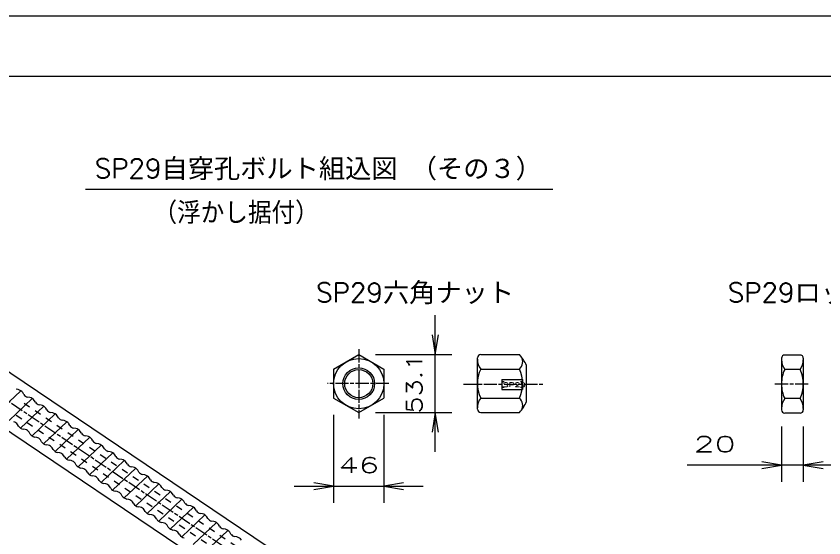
# Model space of a CAD drawing. Units: millimetres at full size. Extents: x -55 to 1935, y -55 to 1395.
# Drawn here: x 805 to 1544, y 917 to 1395 of the extents above; entities that cross this region are included whole.
import ezdxf
from ezdxf.enums import TextEntityAlignment as Align

# ---------------------------------------------------------------- set-up
doc = ezdxf.new("R2010")
doc.units = ezdxf.units.MM
for name, pattern in [('CHAIN', [18.5, 12, -1.5, 3.5, -1.5]), ('CHAIN_DOUBLE_DASH', [23.5, 12, -1.5, 3.5, -1.5, 3.5, -1.5]), ('DASHED_SPACED', [12, 6, -6])]:
    doc.linetypes.add(name, pattern=pattern)
for name, color, linetype, lineweight in [('1 外形線', 7, 'Continuous', 25), ('2 細い実線', 3, 'Continuous', 25), ('3 隠れ線', 2, 'DASHED_SPACED', 25), ('4 中心線', 1, 'CHAIN', 25), ('5 想像線', 6, 'CHAIN_DOUBLE_DASH', 25), ('6 寸法線', 4, 'Continuous', 25), ('7 枠・タイトル', 7, 'Continuous', 25), ('DEFPOINTS_2', 7, 'Continuous', 25)]:
    doc.layers.add(name, color=color, linetype=linetype, lineweight=lineweight)
doc.styles.add('simplex.shx', font='')
doc.styles.get('simplex.shx').set_extended_font_data('simplex.shx')

# ---------------------------------------------------------------- blocks, each defined once
blk = doc.blocks.new('open_arrow')
at = {"color": 0, "linetype": 'Continuous', "lineweight": -2}
blk.add_lwpolyline([(7.5, 1.25), (0, 0), (7.5, -1.25)], dxfattribs=at)

msp = doc.modelspace()

# ---------------------------------------------------------------- linework, layer by layer
at = {"layer": '1 外形線'}
for p, q in [((682.437, 1147.646), (1047.2, 901.611)), ((659.882, 1108.58), (1022.036, 864.304)), ((1095.696, 1071.792), (1118.696, 1085.071)), ((1118.696, 1085.071), (1141.696, 1071.792)), ((1227.275, 1035.062), (1227.275, 1082.162)), ((1230.275, 1085.162), (1265.775, 1085.162)), ((1505.494, 1081.722), (1505.494, 1034.622)), ((1522.494, 1084.722), (1508.494, 1084.722)), ((1525.494, 1081.722), (1525.494, 1034.622)), ((1095.696, 1071.792), (1095.696, 1045.25)), ((1141.696, 1071.792), (1141.696, 1045.25)), ((1230.275, 1071.887), (1265.775, 1071.887)), ((1272.275, 1042.067), (1272.275, 1075.156)), ((1522.494, 1071.447), (1508.494, 1071.447)), ((1249.621, 1062.233), (1268.621, 1062.233)), ((1249.621, 1062.233), (1249.621, 1053.233)), ((1268.621, 1062.233), (1268.621, 1053.233)), ((788.237, 1031.952), (809.438, 1052.029)), ((807.142, 1053.036), (805.219, 1053.349)), ((812.242, 1048.612), (811.232, 1050.277)), ((1249.621, 1053.233), (1268.621, 1053.233)), ((798.765, 1024.85), (819.967, 1044.927)), ((817.671, 1045.934), (815.748, 1046.247)), ((822.771, 1041.51), (821.761, 1043.175)), ((1095.696, 1045.25), (1118.696, 1031.971)), ((1118.696, 1031.971), (1141.696, 1045.25)), ((1230.275, 1045.337), (1265.775, 1045.337)), ((1522.494, 1044.897), (1508.494, 1044.897)), ((809.294, 1017.749), (830.496, 1037.825)), ((828.199, 1038.833), (826.277, 1039.145)), ((833.3, 1034.408), (832.29, 1036.074)), ((819.823, 1010.647), (841.024, 1030.724)), ((838.728, 1031.731), (836.805, 1032.043)), ((843.828, 1027.306), (842.818, 1028.972)), ((1230.275, 1032.062), (1265.775, 1032.062)), ((1522.494, 1031.622), (1508.494, 1031.622)), ((807.5, 1019.5), (806.49, 1021.166)), ((830.352, 1003.545), (851.553, 1023.622)), ((849.257, 1024.629), (847.334, 1024.942)), ((854.357, 1020.205), (853.347, 1021.87)), ((813.513, 1016.429), (811.59, 1016.742)), ((818.029, 1012.399), (817.019, 1014.064)), ((840.881, 996.443), (862.082, 1016.52)), ((859.786, 1017.527), (857.863, 1017.84)), ((864.886, 1013.103), (863.876, 1014.769)), ((824.042, 1009.327), (822.119, 1009.64)), ((828.558, 1005.297), (827.548, 1006.963)), ((851.409, 989.342), (872.611, 1009.418)), ((870.315, 1010.426), (868.392, 1010.738)), ((875.415, 1006.001), (874.405, 1007.667)), ((834.571, 1002.225), (832.648, 1002.538)), ((839.087, 998.195), (838.076, 999.861)), ((861.938, 982.24), (883.139, 1002.317)), ((880.843, 1003.324), (878.921, 1003.636)), ((885.943, 998.9), (884.933, 1000.565)), ((845.099, 995.124), (843.177, 995.436)), ((849.615, 991.093), (848.605, 992.759)), ((872.467, 975.138), (893.668, 995.215)), ((891.372, 996.222), (889.449, 996.535)), ((896.472, 991.798), (895.462, 993.463)), ((855.628, 988.022), (853.705, 988.335)), ((860.144, 983.992), (859.134, 985.657)), ((882.996, 968.037), (904.197, 988.113)), ((901.901, 989.12), (899.978, 989.433)), ((907.001, 984.696), (905.991, 986.362)), ((866.157, 980.92), (864.234, 981.233)), ((870.673, 976.89), (869.663, 978.556)), ((893.524, 960.935), (914.726, 981.011)), ((912.43, 982.019), (910.507, 982.331)), ((917.53, 977.594), (916.52, 979.26)), ((876.686, 973.818), (874.763, 974.131)), ((881.202, 969.788), (880.192, 971.454)), ((904.053, 953.833), (925.255, 973.91)), ((922.958, 974.917), (921.036, 975.229)), ((928.059, 970.493), (927.049, 972.158)), ((887.215, 966.717), (885.292, 967.029)), ((891.731, 962.686), (890.72, 964.352)), ((914.582, 946.731), (935.783, 966.808)), ((933.487, 967.815), (931.564, 968.128)), ((938.587, 963.391), (937.577, 965.056)), ((944.016, 960.713), (942.093, 961.026)), ((897.743, 959.615), (895.821, 959.928)), ((902.259, 955.585), (901.249, 957.25)), ((925.111, 939.63), (946.312, 959.706)), ((949.116, 956.289), (948.106, 957.955)), ((954.545, 953.612), (952.622, 953.924)), ((908.272, 952.513), (906.349, 952.826)), ((912.788, 948.483), (911.778, 950.149)), ((935.64, 932.528), (956.841, 952.605)), ((959.645, 949.187), (958.635, 950.853)), ((965.074, 946.51), (963.151, 946.823)), ((918.801, 945.412), (916.878, 945.724)), ((923.317, 941.381), (922.307, 943.047)), ((929.33, 938.31), (927.407, 938.622)), ((946.168, 925.426), (967.37, 945.503)), ((970.174, 942.086), (969.164, 943.751)), ((975.602, 939.408), (973.68, 939.721)), ((933.846, 934.28), (932.836, 935.945)), ((939.858, 931.208), (937.936, 931.521)), ((956.697, 918.324), (977.898, 938.401)), ((967.226, 911.223), (988.427, 931.299)), ((980.702, 934.984), (979.692, 936.649)), ((986.131, 932.306), (984.208, 932.619)), ((944.374, 927.178), (943.364, 928.843)), ((950.387, 924.106), (948.464, 924.419)), ((977.755, 904.121), (998.956, 924.198)), ((991.231, 927.882), (990.221, 929.548)), ((996.66, 925.205), (994.737, 925.517)), ((954.903, 920.076), (953.893, 921.742)), ((1001.76, 920.78), (1000.75, 922.446)), ((1007.189, 918.103), (1005.266, 918.416))]:
    msp.add_line(p, q, dxfattribs=at)
for radius in [22.993, 12.85]:
    msp.add_circle((1118.696, 1058.521), radius, dxfattribs=at)
for centre, radius, start, end in [((1230.275, 1082.162), 3, 90, 180), ((1242.275, 1080.887), 15, 180, 216.8699), ((1235.857, 1058.612), 40, 24.43173, 41.58647), ((1259.913, 1078.524), 8.855, 311.44966, 30.68165), ((1508.494, 1081.722), 3, 90, 180), ((1520.494, 1080.447), 15, 180, 216.8699), ((1522.494, 1081.722), 3, 0, 90), ((1510.494, 1080.447), 15, 323.1301, 0), ((1258.146, 1058.612), 30.871, 154.53143, 205.46857), ((1237.904, 1058.612), 30.871, 334.53143, 25.46857), ((1536.365, 1058.172), 30.871, 154.53143, 180), ((1494.623, 1058.172), 30.871, 0, 25.46857), ((1536.365, 1058.172), 30.871, 180, 205.46857), ((1494.623, 1058.172), 30.871, 334.53143, 0), ((805.524, 1046.226), 7, 35.36613, 76.63387), ((817.135, 1052.084), 6, 215.36383, 256.63395), ((816.052, 1039.124), 7, 35.36613, 76.63387), ((1242.275, 1036.337), 15, 143.1301, 180), ((1259.913, 1038.699), 8.855, 329.31797, 48.55029), ((1235.857, 1058.612), 40, 318.41353, 335.56827), ((1520.494, 1035.897), 15, 143.1301, 180), ((1510.494, 1035.897), 15, 0, 36.8699), ((827.664, 1044.983), 6, 215.36383, 256.63395), ((826.581, 1032.022), 7, 35.36613, 76.63387), ((1230.275, 1035.062), 3, 180, 270), ((838.192, 1037.881), 6, 215.36383, 256.63395), ((837.11, 1024.92), 7, 35.36613, 76.63387), ((848.721, 1030.779), 6, 215.36383, 256.63395), ((1508.494, 1034.622), 3, 180, 270), ((1522.494, 1034.622), 3, 270, 0), ((801.597, 1017.693), 6, 35.36605, 76.63008), ((847.639, 1017.819), 7, 35.36613, 76.63387), ((859.25, 1023.677), 6, 215.36383, 256.63395), ((813.209, 1023.552), 7, 215.36613, 256.63387), ((812.126, 1010.592), 6, 35.36605, 76.63008), ((858.168, 1010.717), 7, 35.36613, 76.63387), ((869.779, 1016.576), 6, 215.36383, 256.63395), ((823.737, 1016.45), 7, 215.36613, 256.63387), ((822.655, 1003.49), 6, 35.36605, 76.63008), ((834.266, 1009.348), 7, 215.36613, 256.63387), ((868.696, 1003.615), 7, 35.36613, 76.63387), ((880.308, 1009.474), 6, 215.36383, 256.63395), ((833.184, 996.388), 6, 35.36605, 76.63008), ((844.795, 1002.247), 7, 215.36613, 256.63387), ((879.225, 996.513), 7, 35.36613, 76.63387), ((890.836, 1002.372), 6, 215.36383, 256.63395), ((843.712, 989.286), 6, 35.36605, 76.63008), ((855.324, 995.145), 7, 215.36613, 256.63387), ((889.754, 989.412), 7, 35.36613, 76.63387), ((901.365, 995.27), 6, 215.36383, 256.63395), ((854.241, 982.185), 6, 35.36605, 76.63008), ((865.852, 988.043), 7, 215.36613, 256.63387), ((900.283, 982.31), 7, 35.36613, 76.63387), ((911.894, 988.169), 6, 215.36383, 256.63395), ((864.77, 975.083), 6, 35.36605, 76.63008), ((876.381, 980.942), 7, 215.36613, 256.63387), ((910.811, 975.208), 7, 35.36613, 76.63387), ((922.423, 981.067), 6, 215.36383, 256.63395), ((875.299, 967.981), 6, 35.36605, 76.63008), ((886.91, 973.84), 7, 215.36613, 256.63387), ((921.34, 968.106), 7, 35.36613, 76.63387), ((932.951, 973.965), 6, 215.36383, 256.63395), ((885.828, 960.879), 6, 35.36605, 76.63008), ((897.439, 966.738), 7, 215.36613, 256.63387), ((931.869, 961.005), 7, 35.36613, 76.63387), ((943.48, 966.863), 6, 215.36383, 256.63395), ((896.356, 953.778), 6, 35.36605, 76.63008), ((907.968, 959.636), 7, 215.36613, 256.63387), ((942.398, 953.903), 7, 35.36613, 76.63387), ((954.009, 959.762), 6, 215.36383, 256.63395), ((952.927, 946.801), 7, 35.36613, 76.63387), ((906.885, 946.676), 6, 35.36605, 76.63008), ((918.496, 952.535), 7, 215.36613, 256.63387), ((964.538, 952.66), 6, 215.36383, 256.63395), ((963.455, 939.7), 7, 35.36613, 76.63387), ((917.414, 939.574), 6, 35.36605, 76.63008), ((929.025, 945.433), 7, 215.36613, 256.63387), ((975.067, 945.558), 6, 215.36383, 256.63395), ((973.984, 932.598), 7, 35.36613, 76.63387), ((927.943, 932.472), 6, 35.36605, 76.63008), ((939.554, 938.331), 7, 215.36613, 256.63387), ((938.471, 925.371), 6, 35.36605, 76.63008), ((985.595, 938.456), 6, 215.36383, 256.63395), ((984.513, 925.496), 7, 35.36613, 76.63387), ((950.083, 931.229), 7, 215.36613, 256.63387), ((949, 918.269), 6, 35.36605, 76.63008), ((996.124, 931.355), 6, 215.36383, 256.63395), ((995.042, 918.394), 7, 35.36613, 76.63387), ((960.611, 924.128), 7, 215.36613, 256.63387), ((1006.653, 924.253), 6, 215.36383, 256.63395), ((1005.57, 911.293), 7, 35.36613, 76.63387)]:
    msp.add_arc(centre, radius, start, end, dxfattribs=at)
at = {"layer": '2 細い実線'}
msp.add_circle((1118.696, 1058.521), 14.5, dxfattribs=at)
at = {"layer": '3 隠れ線'}
for p, q in [((812.572, 1040.569), (1272.223, 730.531)), ((805.303, 1029.792), (1264.954, 719.753))]:
    msp.add_line(p, q, dxfattribs=at)
at = {"layer": '4 中心線'}
for p, q in [((494.164, 1247.498), (1537.923, 543.474)), ((1118.696, 1089.978), (1118.696, 1026.663)), ((1146.329, 1058.521), (1090.228, 1058.521)), ((1214.679, 1058.172), (1288.123, 1058.172)), ((1530.05, 1058.172), (1499.511, 1058.172))]:
    msp.add_line(p, q, dxfattribs=at)
at = {"layer": '5 想像線'}
for p, q in [((1250.621, 1060.483), (1251.621, 1060.483)), ((1250.621, 1059.483), (1250.621, 1060.483)), ((1266.621, 1060.483), (1267.621, 1060.483)), ((1267.621, 1060.483), (1267.621, 1059.483)), ((1250.621, 1054.983), (1250.621, 1055.983)), ((1251.621, 1054.983), (1250.621, 1054.983)), ((1267.621, 1054.983), (1266.621, 1054.983)), ((1267.621, 1055.983), (1267.621, 1054.983))]:
    msp.add_line(p, q, dxfattribs=at)
at = {"layer": '6 寸法線'}
for p, q in [((1188.752, 995.971), (1188.752, 1121.071)), ((1133.936, 1085.071), (1203.992, 1085.071)), ((1095.696, 1030.01), (1095.696, 949.444)), ((1133.936, 1031.971), (1203.992, 1031.971)), ((1141.696, 1030.01), (1141.696, 949.444)), ((1505.494, 1019.382), (1505.494, 968.6)), ((1525.494, 1019.382), (1525.494, 968.6)), ((1561.494, 983.84), (1419.208, 983.84)), ((1059.696, 964.684), (1177.696, 964.684))]:
    msp.add_line(p, q, dxfattribs=at)
at = {"layer": '7 枠・タイトル'}
for p, q in [((0, 1340), (1880, 1340)), ((868.799, 1236.554), (1296.335, 1236.554))]:
    msp.add_line(p, q, dxfattribs=at)
at = {"layer": 'DEFPOINTS_2'}
msp.add_lwpolyline([(-55, -55), (1935, -55), (1935, 1395), (-55, 1395)], close=True, dxfattribs=at)

# ---------------------------------------------------------------- block references
at = {"layer": '6 寸法線', "xscale": 2.4, "yscale": 2.4}
for p, rotation in [((1188.752, 1085.071), 90), ((1188.752, 1031.971), 270), ((1505.494, 983.84), 180), ((1095.696, 964.684), 180)]:
    msp.add_blockref('open_arrow', p, dxfattribs=dict(at, rotation=rotation))
for p in [(1525.494, 983.84), (1141.696, 964.684)]:
    msp.add_blockref('open_arrow', p, dxfattribs=at)

# ---------------------------------------------------------------- texts
at = {"layer": '1 外形線', "style": 'simplex.shx', "width": 1.5}
msp.add_text('SP29', height=4.032, dxfattribs=at).set_placement((1250.648, 1054.252), align=Align.BOTTOM_LEFT)
at = {"layer": '6 寸法線', "style": 'simplex.shx'}
for s, p in [('SP29六角ナット', (1079.711, 1127.886)), ('SP29ロックナット', (1456.349, 1127.886))]:
    msp.add_text(s, height=17.6, dxfattribs=at).set_placement(p, align=Align.BOTTOM_LEFT)
at = {"layer": '6 寸法線', "style": 'simplex.shx', "width": 1.3}
msp.add_text('53.1', height=14.08, rotation=90, dxfattribs=at).set_placement((1169.552, 1058.521), align=Align.MIDDLE_CENTER)
at = {"layer": '6 寸法線', "style": 'simplex.shx'}
for s, width, p in [('20', 1.6, (1444.351, 1003.04)), ('46', 1.55, (1118.696, 983.884))]:
    msp.add_text(s, height=14.08, dxfattribs=dict(at, width=width)).set_placement(p, align=Align.MIDDLE_CENTER)
at = {"layer": '7 枠・タイトル', "style": 'simplex.shx'}
msp.add_text('SP29自穿孔ボルト組込図 （その３）', height=17.6, dxfattribs=at).set_placement((877.075, 1241.491), align=Align.BOTTOM_LEFT)
at = {"layer": '7 枠・タイトル', "style": 'simplex.shx', "width": 0.9}
msp.add_text('（浮かし据付）', height=17.6, dxfattribs=at).set_placement((930.888, 1201.469), align=Align.BOTTOM_LEFT)

doc.saveas('drawing.dxf')
